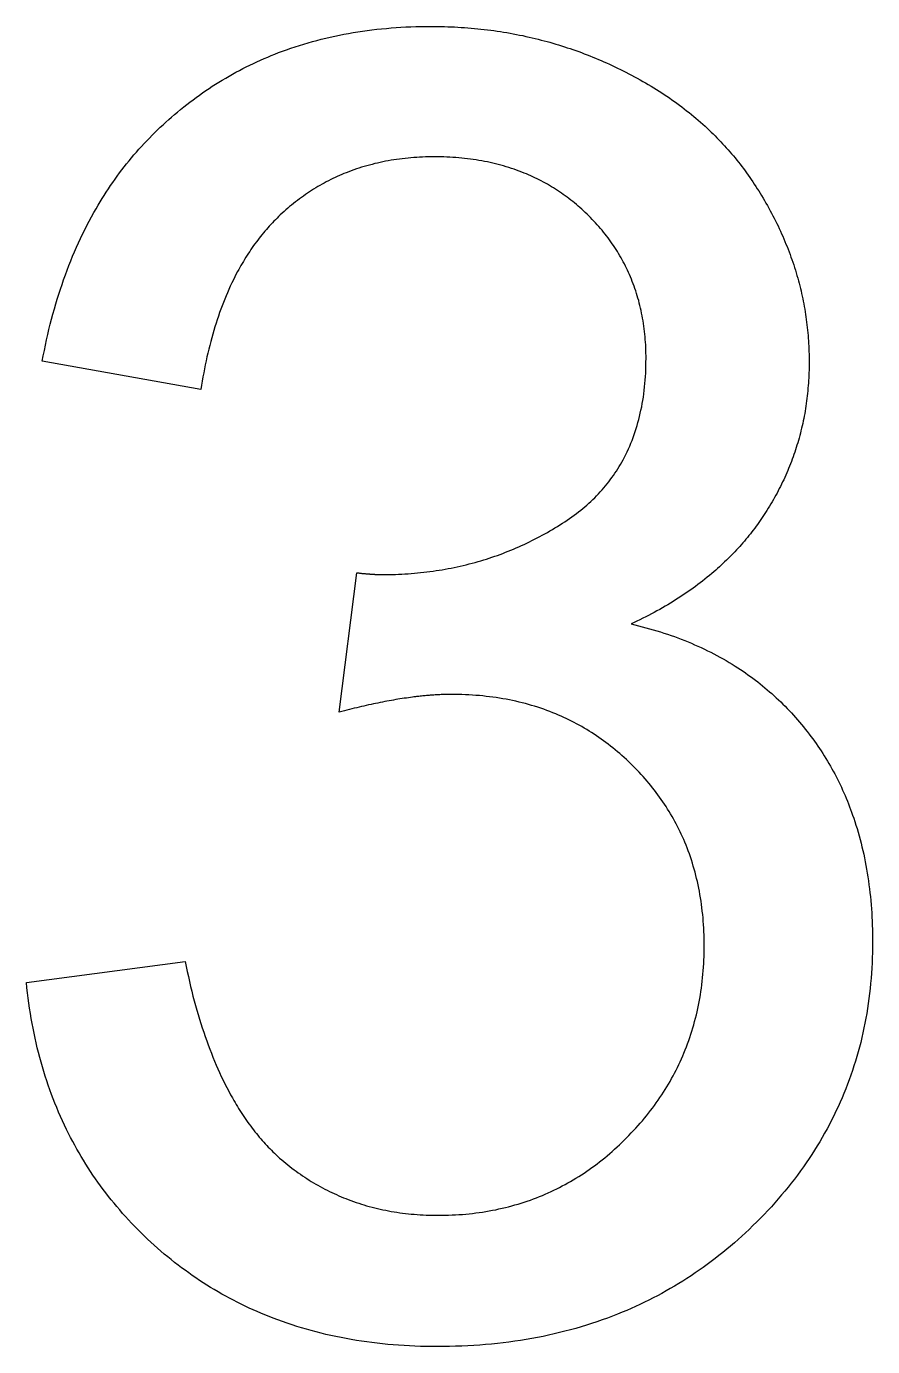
# Model space of a CAD drawing. Extents: x -140 to 139, y -60 to 60.
# Drawn here: x -73.603 to -71.639, y -1.553 to 1.512 of the extents above; entities that cross this region are included whole.
import ezdxf

# ---------------------------------------------------------------- set-up
doc = ezdxf.new("R2010")
doc.units = 0
doc.layers.add('ENGRAVE', color=5, linetype='Continuous')

msp = doc.modelspace()

# ---------------------------------------------------------------- linework, layer by layer
at = {"layer": 'ENGRAVE', "color": 5}
for points in [[(-73.2596, 1.3076), (-73.2525, 1.3135), (-73.2454, 1.3194), (-73.2382, 1.3252), (-73.2311, 1.3309), (-73.2238, 1.3366), (-73.2165, 1.3421), (-73.2092, 1.3475), (-73.2018, 1.3528), (-73.1943, 1.3581), (-73.1868, 1.3633), (-73.1793, 1.3683), (-73.1717, 1.3733), (-73.164, 1.3782), (-73.1563, 1.3831), (-73.1485, 1.3878), (-73.1407, 1.3924), (-73.1329, 1.397), (-73.125, 1.4014), (-73.117, 1.4058), (-73.109, 1.4101), (-73.101, 1.4143), (-73.0929, 1.4184), (-73.0848, 1.4224), (-73.0765, 1.4264), (-73.0682, 1.4302), (-73.0599, 1.434), (-73.0515, 1.4377), (-73.0432, 1.4412), (-73.0349, 1.4446), (-73.0266, 1.448), (-73.018, 1.4513), (-73.0091, 1.4547), (-72.9996, 1.4581), (-72.9898, 1.4615), (-72.9797, 1.4649), (-72.9696, 1.4682), (-72.9594, 1.4713), (-72.9493, 1.4743), (-72.9392, 1.4771), (-72.929, 1.4799), (-72.9187, 1.4825), (-72.9083, 1.485), (-72.8979, 1.4875), (-72.8874, 1.4898), (-72.8768, 1.492), (-72.8662, 1.494), (-72.8555, 1.496), (-72.8448, 1.4979), (-72.834, 1.4996), (-72.8231, 1.5012), (-72.8121, 1.5028), (-72.8011, 1.5042), (-72.7901, 1.5055), (-72.7789, 1.5066), (-72.7677, 1.5077), (-72.7565, 1.5087), (-72.7451, 1.5095), (-72.7338, 1.5103), (-72.7223, 1.5109), (-72.7108, 1.5114), (-72.6992, 1.5117), (-72.6875, 1.512), (-72.6758, 1.5121), (-72.6641, 1.5123)], [(-72.6641, 1.5123), (-72.6562, 1.5122), (-72.6483, 1.5121), (-72.6405, 1.512), (-72.6327, 1.5118), (-72.6249, 1.5116), (-72.6171, 1.5113), (-72.6094, 1.5109), (-72.6016, 1.5105), (-72.5939, 1.5101), (-72.5862, 1.5095), (-72.5785, 1.509), (-72.5709, 1.5083), (-72.5633, 1.5076), (-72.5556, 1.5069), (-72.548, 1.5061), (-72.5405, 1.5053), (-72.5329, 1.5044), (-72.5254, 1.5034), (-72.5179, 1.5024), (-72.5104, 1.5013), (-72.5029, 1.5002), (-72.4954, 1.499), (-72.488, 1.4978), (-72.4806, 1.4965), (-72.4732, 1.4951), (-72.4659, 1.4937), (-72.4585, 1.4923), (-72.4512, 1.4908), (-72.4438, 1.4892), (-72.4364, 1.4876), (-72.4292, 1.4859), (-72.422, 1.4842), (-72.4151, 1.4825), (-72.4082, 1.4807), (-72.4015, 1.479), (-72.3947, 1.4772), (-72.388, 1.4753), (-72.3812, 1.4733), (-72.3745, 1.4714), (-72.3677, 1.4693), (-72.361, 1.4673), (-72.3543, 1.4651), (-72.3477, 1.4629), (-72.341, 1.4607), (-72.3344, 1.4584), (-72.3278, 1.4561), (-72.3212, 1.4537), (-72.3146, 1.4513), (-72.3081, 1.4488), (-72.3015, 1.4463), (-72.295, 1.4438), (-72.2885, 1.4411), (-72.282, 1.4385), (-72.2755, 1.4357), (-72.2691, 1.433), (-72.2626, 1.4302), (-72.2562, 1.4273), (-72.2498, 1.4244), (-72.2434, 1.4214), (-72.2371, 1.4184), (-72.2307, 1.4153), (-72.2244, 1.4122), (-72.2181, 1.409), (-72.2118, 1.4059)], [(-72.2118, 1.4059), (-72.2051, 1.4024), (-72.1985, 1.3989), (-72.1918, 1.3954), (-72.1852, 1.3919), (-72.1787, 1.3883), (-72.1723, 1.3847), (-72.1659, 1.381), (-72.1595, 1.3773), (-72.1532, 1.3735), (-72.147, 1.3697), (-72.1408, 1.3659), (-72.1346, 1.362), (-72.1285, 1.3581), (-72.1225, 1.3541), (-72.1165, 1.3501), (-72.1106, 1.3461), (-72.1047, 1.342), (-72.0989, 1.3379), (-72.0931, 1.3337), (-72.0874, 1.3295), (-72.0817, 1.3252), (-72.0761, 1.3209), (-72.0705, 1.3166), (-72.065, 1.3122), (-72.0596, 1.3078), (-72.0542, 1.3034), (-72.0488, 1.2989), (-72.0435, 1.2943), (-72.0381, 1.2896), (-72.0329, 1.2849), (-72.0277, 1.2803), (-72.0228, 1.2757), (-72.018, 1.2712), (-72.0134, 1.2668), (-72.009, 1.2625), (-72.0046, 1.2581), (-72.0001, 1.2536), (-71.9957, 1.2491), (-71.9914, 1.2446), (-71.987, 1.2399), (-71.9828, 1.2353), (-71.9785, 1.2307), (-71.9744, 1.226), (-71.9702, 1.2212), (-71.9661, 1.2165), (-71.9621, 1.2117), (-71.9581, 1.2068), (-71.9541, 1.202), (-71.9502, 1.1971), (-71.9463, 1.1921), (-71.9425, 1.1872), (-71.9387, 1.1822), (-71.935, 1.1771), (-71.9313, 1.172), (-71.9276, 1.1669), (-71.924, 1.1618), (-71.9204, 1.1566), (-71.9169, 1.1514), (-71.9134, 1.1461), (-71.91, 1.1409), (-71.9066, 1.1355), (-71.9033, 1.1302), (-71.9, 1.1248), (-71.8967, 1.1194)], [(-73.5665, 0.7346), (-73.5641, 0.7472), (-73.5616, 0.7596), (-73.5591, 0.7721), (-73.5565, 0.7844), (-73.5538, 0.7966), (-73.5509, 0.8087), (-73.548, 0.8207), (-73.5449, 0.8326), (-73.5417, 0.8444), (-73.5385, 0.8561), (-73.5351, 0.8677), (-73.5317, 0.8792), (-73.5281, 0.8906), (-73.5245, 0.9019), (-73.5207, 0.9131), (-73.5169, 0.9242), (-73.5129, 0.9352), (-73.5089, 0.9462), (-73.5047, 0.957), (-73.5005, 0.9677), (-73.4961, 0.9784), (-73.4916, 0.9889), (-73.4871, 0.9994), (-73.4825, 1.0097), (-73.4778, 1.0198), (-73.4729, 1.0299), (-73.468, 1.04), (-73.4629, 1.05), (-73.4576, 1.0601), (-73.4522, 1.0701), (-73.4468, 1.0798), (-73.4417, 1.0888), (-73.4368, 1.0972), (-73.4321, 1.1051), (-73.4275, 1.1126), (-73.4228, 1.12), (-73.418, 1.1275), (-73.413, 1.135), (-73.4079, 1.1426), (-73.4028, 1.15), (-73.3976, 1.1574), (-73.3924, 1.1647), (-73.3871, 1.1719), (-73.3817, 1.179), (-73.3763, 1.1861), (-73.3707, 1.1931), (-73.3651, 1.2), (-73.3595, 1.2069), (-73.3538, 1.2137), (-73.348, 1.2204), (-73.3421, 1.2271), (-73.3362, 1.2337), (-73.3302, 1.2402), (-73.3241, 1.2467), (-73.3179, 1.2531), (-73.3117, 1.2594), (-73.3055, 1.2657), (-73.2991, 1.2719), (-73.2927, 1.278), (-73.2862, 1.2841), (-73.2796, 1.29), (-73.273, 1.2959), (-73.2663, 1.3018), (-73.2596, 1.3076)], [(-72.6559, 1.2094), (-72.6628, 1.2093), (-72.6698, 1.2092), (-72.6767, 1.2091), (-72.6836, 1.2088), (-72.6904, 1.2085), (-72.6972, 1.2081), (-72.704, 1.2077), (-72.7107, 1.2071), (-72.7174, 1.2065), (-72.724, 1.2058), (-72.7307, 1.2051), (-72.7372, 1.2042), (-72.7438, 1.2033), (-72.7502, 1.2024), (-72.7567, 1.2013), (-72.7631, 1.2002), (-72.7695, 1.199), (-72.7758, 1.1978), (-72.7821, 1.1964), (-72.7884, 1.195), (-72.7946, 1.1936), (-72.8008, 1.192), (-72.807, 1.1904), (-72.8131, 1.1887), (-72.8191, 1.187), (-72.8252, 1.1851), (-72.8312, 1.1832), (-72.8372, 1.1813), (-72.8432, 1.1792), (-72.8491, 1.177), (-72.855, 1.1748), (-72.8606, 1.1726), (-72.8661, 1.1704), (-72.8713, 1.1682), (-72.8765, 1.166), (-72.8816, 1.1637), (-72.8867, 1.1614), (-72.8918, 1.1589), (-72.8969, 1.1564), (-72.902, 1.1538), (-72.9071, 1.1512), (-72.9121, 1.1485), (-72.917, 1.1458), (-72.922, 1.143), (-72.9269, 1.1402), (-72.9317, 1.1372), (-72.9366, 1.1343), (-72.9414, 1.1312), (-72.9462, 1.1281), (-72.9509, 1.1249), (-72.9556, 1.1217), (-72.9603, 1.1184), (-72.965, 1.1151), (-72.9696, 1.1117), (-72.9742, 1.1082), (-72.9787, 1.1047), (-72.9832, 1.1011), (-72.9877, 1.0975), (-72.9922, 1.0938), (-72.9966, 1.09), (-73.001, 1.0862), (-73.0053, 1.0823), (-73.0097, 1.0783), (-73.014, 1.0744)], [(-72.3018, 1.0764), (-72.3059, 1.0802), (-72.31, 1.084), (-72.314, 1.0878), (-72.3182, 1.0915), (-72.3223, 1.0952), (-72.3265, 1.0987), (-72.3308, 1.1023), (-72.335, 1.1057), (-72.3393, 1.1091), (-72.3437, 1.1125), (-72.3481, 1.1158), (-72.3525, 1.119), (-72.3569, 1.1222), (-72.3614, 1.1253), (-72.3659, 1.1284), (-72.3704, 1.1314), (-72.375, 1.1343), (-72.3796, 1.1372), (-72.3843, 1.1401), (-72.3889, 1.1429), (-72.3936, 1.1456), (-72.3984, 1.1482), (-72.4032, 1.1509), (-72.408, 1.1534), (-72.4129, 1.1559), (-72.4178, 1.1584), (-72.4227, 1.1608), (-72.4276, 1.1631), (-72.4325, 1.1653), (-72.4374, 1.1675), (-72.4424, 1.1696), (-72.4477, 1.1718), (-72.4534, 1.174), (-72.4592, 1.1763), (-72.4652, 1.1785), (-72.4713, 1.1806), (-72.4773, 1.1827), (-72.4834, 1.1846), (-72.4894, 1.1865), (-72.4955, 1.1883), (-72.5017, 1.19), (-72.5079, 1.1916), (-72.5142, 1.1932), (-72.5205, 1.1947), (-72.5269, 1.1962), (-72.5332, 1.1975), (-72.5397, 1.1988), (-72.5462, 1.2), (-72.5527, 1.2011), (-72.5593, 1.2022), (-72.5659, 1.2032), (-72.5725, 1.2041), (-72.5792, 1.205), (-72.586, 1.2057), (-72.5928, 1.2064), (-72.5996, 1.2071), (-72.6065, 1.2076), (-72.6134, 1.2081), (-72.6204, 1.2085), (-72.6274, 1.2088), (-72.6345, 1.2091), (-72.6416, 1.2092), (-72.6487, 1.2093), (-72.6559, 1.2094)], [(-71.8967, 1.1194), (-71.8932, 1.1135), (-71.8898, 1.1077), (-71.8864, 1.1019), (-71.883, 1.0961), (-71.8797, 1.0902), (-71.8765, 1.0843), (-71.8734, 1.0784), (-71.8703, 1.0726), (-71.8672, 1.0667), (-71.8642, 1.0607), (-71.8613, 1.0548), (-71.8584, 1.0489), (-71.8556, 1.0429), (-71.8528, 1.037), (-71.8501, 1.031), (-71.8475, 1.025), (-71.8449, 1.019), (-71.8423, 1.013), (-71.8399, 1.007), (-71.8374, 1.001), (-71.8351, 0.9949), (-71.8327, 0.9889), (-71.8305, 0.9828), (-71.8283, 0.9767), (-71.8261, 0.9707), (-71.8241, 0.9646), (-71.822, 0.9585), (-71.82, 0.9523), (-71.8181, 0.9461), (-71.8162, 0.94), (-71.8144, 0.9338), (-71.8127, 0.9277), (-71.811, 0.9217), (-71.8094, 0.9158), (-71.8079, 0.9099), (-71.8065, 0.9039), (-71.805, 0.898), (-71.8037, 0.892), (-71.8023, 0.886), (-71.8011, 0.88), (-71.7999, 0.8739), (-71.7987, 0.8679), (-71.7976, 0.8619), (-71.7965, 0.8558), (-71.7955, 0.8498), (-71.7945, 0.8437), (-71.7936, 0.8376), (-71.7928, 0.8315), (-71.792, 0.8254), (-71.7912, 0.8193), (-71.7905, 0.8132), (-71.7899, 0.807), (-71.7893, 0.8009), (-71.7887, 0.7947), (-71.7883, 0.7886), (-71.7878, 0.7824), (-71.7874, 0.7762), (-71.7871, 0.77), (-71.7868, 0.7638), (-71.7866, 0.7576), (-71.7864, 0.7514), (-71.7863, 0.7451), (-71.7862, 0.7389), (-71.7862, 0.7326)], [(-73.014, 1.0744), (-73.0177, 1.0708), (-73.0214, 1.0672), (-73.0251, 1.0635), (-73.0287, 1.0598), (-73.0323, 1.0561), (-73.0359, 1.0523), (-73.0394, 1.0485), (-73.0429, 1.0446), (-73.0463, 1.0407), (-73.0497, 1.0367), (-73.0531, 1.0327), (-73.0565, 1.0286), (-73.0598, 1.0245), (-73.063, 1.0203), (-73.0663, 1.0161), (-73.0695, 1.0119), (-73.0727, 1.0076), (-73.0758, 1.0032), (-73.0789, 0.9988), (-73.082, 0.9944), (-73.085, 0.9899), (-73.088, 0.9854), (-73.0909, 0.9808), (-73.0939, 0.9762), (-73.0968, 0.9714), (-73.0997, 0.9666), (-73.1025, 0.9619), (-73.1052, 0.9572), (-73.1078, 0.9527), (-73.1104, 0.9481), (-73.1131, 0.9431), (-73.116, 0.9375), (-73.1193, 0.9311), (-73.1228, 0.924), (-73.1265, 0.9166), (-73.1301, 0.909), (-73.1335, 0.9015), (-73.1368, 0.894), (-73.1399, 0.8865), (-73.143, 0.879), (-73.1461, 0.8713), (-73.1491, 0.8635), (-73.152, 0.8556), (-73.1549, 0.8476), (-73.1577, 0.8395), (-73.1605, 0.8313), (-73.1631, 0.8231), (-73.1657, 0.8148), (-73.1683, 0.8063), (-73.1707, 0.7978), (-73.1731, 0.7892), (-73.1755, 0.7805), (-73.1777, 0.7717), (-73.1799, 0.7628), (-73.182, 0.7539), (-73.1841, 0.7448), (-73.1861, 0.7357), (-73.188, 0.7265), (-73.1899, 0.7171), (-73.1917, 0.7077), (-73.1934, 0.6982), (-73.195, 0.6885), (-73.1966, 0.6789), (-73.1982, 0.6692)], [(-72.1647, 0.7408), (-72.1648, 0.7473), (-72.1649, 0.7537), (-72.1651, 0.7602), (-72.1653, 0.7666), (-72.1656, 0.7729), (-72.166, 0.7792), (-72.1665, 0.7855), (-72.167, 0.7918), (-72.1676, 0.798), (-72.1683, 0.8042), (-72.169, 0.8103), (-72.1698, 0.8164), (-72.1707, 0.8225), (-72.1717, 0.8285), (-72.1727, 0.8345), (-72.1738, 0.8405), (-72.175, 0.8464), (-72.1762, 0.8523), (-72.1775, 0.8581), (-72.1789, 0.8639), (-72.1804, 0.8697), (-72.1819, 0.8755), (-72.1835, 0.8812), (-72.1852, 0.8868), (-72.1869, 0.8924), (-72.1887, 0.898), (-72.1906, 0.9036), (-72.1925, 0.9092), (-72.1946, 0.9147), (-72.1967, 0.9202), (-72.1989, 0.9256), (-72.2011, 0.9309), (-72.2033, 0.936), (-72.2055, 0.9411), (-72.2078, 0.946), (-72.2101, 0.9509), (-72.2125, 0.9558), (-72.215, 0.9607), (-72.2176, 0.9655), (-72.2202, 0.9703), (-72.2229, 0.9751), (-72.2256, 0.9799), (-72.2284, 0.9846), (-72.2313, 0.9893), (-72.2342, 0.994), (-72.2372, 0.9986), (-72.2403, 1.0032), (-72.2434, 1.0077), (-72.2466, 1.0123), (-72.2498, 1.0168), (-72.2531, 1.0212), (-72.2565, 1.0257), (-72.2599, 1.0301), (-72.2634, 1.0344), (-72.267, 1.0388), (-72.2706, 1.0431), (-72.2743, 1.0474), (-72.278, 1.0516), (-72.2818, 1.0558), (-72.2857, 1.06), (-72.2897, 1.0641), (-72.2937, 1.0682), (-72.2978, 1.0723), (-72.3018, 1.0764)], [(-72.353, 0.3622), (-72.3476, 0.3659), (-72.3422, 0.3695), (-72.3369, 0.3733), (-72.3316, 0.377), (-72.3265, 0.3809), (-72.3214, 0.3848), (-72.3164, 0.3887), (-72.3115, 0.3927), (-72.3067, 0.3968), (-72.302, 0.4009), (-72.2973, 0.4051), (-72.2928, 0.4094), (-72.2883, 0.4137), (-72.2838, 0.418), (-72.2795, 0.4224), (-72.2752, 0.4269), (-72.2711, 0.4314), (-72.267, 0.436), (-72.263, 0.4407), (-72.259, 0.4454), (-72.2552, 0.4501), (-72.2514, 0.4549), (-72.2477, 0.4598), (-72.2441, 0.4647), (-72.2405, 0.4697), (-72.2371, 0.4748), (-72.2337, 0.4799), (-72.2304, 0.485), (-72.2273, 0.4901), (-72.2242, 0.4952), (-72.2212, 0.5005), (-72.2181, 0.5062), (-72.2149, 0.5121), (-72.2118, 0.5184), (-72.2086, 0.5248), (-72.2056, 0.5314), (-72.2027, 0.5379), (-72.1999, 0.5445), (-72.1973, 0.5511), (-72.1947, 0.5578), (-72.1923, 0.5645), (-72.19, 0.5714), (-72.1877, 0.5783), (-72.1856, 0.5853), (-72.1835, 0.5924), (-72.1816, 0.5995), (-72.1798, 0.6068), (-72.1781, 0.6141), (-72.1765, 0.6214), (-72.1749, 0.6289), (-72.1735, 0.6364), (-72.1722, 0.644), (-72.171, 0.6516), (-72.1699, 0.6594), (-72.169, 0.6672), (-72.1681, 0.6751), (-72.1673, 0.683), (-72.1666, 0.691), (-72.166, 0.6991), (-72.1656, 0.7073), (-72.1652, 0.7156), (-72.165, 0.724), (-72.1649, 0.7324), (-72.1647, 0.7408)], [(-73.1982, 0.6692), (-73.5665, 0.7346)], [(-71.7862, 0.7326), (-71.7862, 0.7265), (-71.7863, 0.7204), (-71.7864, 0.7143), (-71.7866, 0.7082), (-71.7868, 0.7021), (-71.7871, 0.6961), (-71.7874, 0.6901), (-71.7878, 0.6841), (-71.7883, 0.6781), (-71.7888, 0.6721), (-71.7893, 0.6662), (-71.7899, 0.6602), (-71.7905, 0.6543), (-71.7912, 0.6484), (-71.792, 0.6425), (-71.7928, 0.6367), (-71.7937, 0.6308), (-71.7946, 0.625), (-71.7955, 0.6192), (-71.7965, 0.6134), (-71.7976, 0.6076), (-71.7987, 0.6019), (-71.7999, 0.5961), (-71.8011, 0.5904), (-71.8024, 0.5847), (-71.8037, 0.579), (-71.8051, 0.5733), (-71.8065, 0.5677), (-71.808, 0.562), (-71.8095, 0.5564), (-71.8111, 0.5508), (-71.8127, 0.5452), (-71.8144, 0.5397), (-71.8161, 0.5342), (-71.8179, 0.5288), (-71.8197, 0.5234), (-71.8215, 0.518), (-71.8234, 0.5127), (-71.8254, 0.5073), (-71.8274, 0.5019), (-71.8294, 0.4966), (-71.8316, 0.4913), (-71.8337, 0.486), (-71.8359, 0.4807), (-71.8382, 0.4755), (-71.8405, 0.4702), (-71.8428, 0.465), (-71.8452, 0.4598), (-71.8477, 0.4546), (-71.8502, 0.4494), (-71.8528, 0.4442), (-71.8554, 0.4391), (-71.858, 0.4339), (-71.8607, 0.4288), (-71.8635, 0.4237), (-71.8663, 0.4186), (-71.8691, 0.4136), (-71.872, 0.4085), (-71.875, 0.4035), (-71.878, 0.3985), (-71.8811, 0.3935), (-71.8842, 0.3885), (-71.8873, 0.3835), (-71.8905, 0.3786)], [(-71.8905, 0.3786), (-71.8936, 0.374), (-71.8966, 0.3695), (-71.8997, 0.365), (-71.9028, 0.3605), (-71.906, 0.356), (-71.9092, 0.3516), (-71.9125, 0.3472), (-71.9158, 0.3428), (-71.9191, 0.3385), (-71.9225, 0.3342), (-71.9259, 0.3299), (-71.9294, 0.3256), (-71.9329, 0.3214), (-71.9364, 0.3172), (-71.94, 0.313), (-71.9436, 0.3088), (-71.9473, 0.3047), (-71.951, 0.3006), (-71.9548, 0.2965), (-71.9586, 0.2925), (-71.9624, 0.2885), (-71.9663, 0.2845), (-71.9702, 0.2805), (-71.9741, 0.2765), (-71.9782, 0.2726), (-71.9823, 0.2687), (-71.9863, 0.2648), (-71.9904, 0.261), (-71.9944, 0.2574), (-71.9985, 0.2537), (-72.0028, 0.2499), (-72.0073, 0.246), (-72.0122, 0.2418), (-72.0173, 0.2375), (-72.0227, 0.2331), (-72.0281, 0.2287), (-72.0335, 0.2245), (-72.0389, 0.2203), (-72.0444, 0.2162), (-72.0498, 0.2121), (-72.0554, 0.208), (-72.061, 0.204), (-72.0667, 0.2), (-72.0725, 0.196), (-72.0783, 0.1921), (-72.0842, 0.1882), (-72.0901, 0.1844), (-72.0961, 0.1806), (-72.1021, 0.1768), (-72.1082, 0.1731), (-72.1143, 0.1694), (-72.1205, 0.1658), (-72.1268, 0.1621), (-72.1331, 0.1586), (-72.1395, 0.155), (-72.146, 0.1515), (-72.1524, 0.148), (-72.159, 0.1446), (-72.1656, 0.1412), (-72.1723, 0.1379), (-72.179, 0.1346), (-72.1858, 0.1313), (-72.1927, 0.1281), (-72.1995, 0.1248)], [(-72.7766, 0.2394), (-72.7691, 0.2395), (-72.7616, 0.2396), (-72.7542, 0.2397), (-72.7467, 0.2399), (-72.7393, 0.2402), (-72.7319, 0.2405), (-72.7245, 0.241), (-72.7172, 0.2414), (-72.7099, 0.242), (-72.7026, 0.2426), (-72.6953, 0.2432), (-72.6881, 0.2439), (-72.6808, 0.2447), (-72.6736, 0.2456), (-72.6665, 0.2465), (-72.6593, 0.2475), (-72.6522, 0.2485), (-72.6451, 0.2496), (-72.638, 0.2507), (-72.631, 0.252), (-72.6239, 0.2533), (-72.6169, 0.2546), (-72.6099, 0.256), (-72.603, 0.2575), (-72.5961, 0.259), (-72.5892, 0.2606), (-72.5823, 0.2623), (-72.5754, 0.264), (-72.5685, 0.2658), (-72.5616, 0.2677), (-72.5548, 0.2696), (-72.5482, 0.2715), (-72.5416, 0.2735), (-72.5352, 0.2755), (-72.5289, 0.2776), (-72.5226, 0.2797), (-72.5162, 0.2818), (-72.5099, 0.2841), (-72.5036, 0.2864), (-72.4973, 0.2887), (-72.491, 0.2911), (-72.4848, 0.2936), (-72.4785, 0.2961), (-72.4724, 0.2987), (-72.4662, 0.3013), (-72.46, 0.304), (-72.4539, 0.3067), (-72.4478, 0.3096), (-72.4417, 0.3124), (-72.4356, 0.3153), (-72.4296, 0.3183), (-72.4236, 0.3213), (-72.4176, 0.3244), (-72.4116, 0.3276), (-72.4056, 0.3308), (-72.3997, 0.334), (-72.3938, 0.3374), (-72.3879, 0.3407), (-72.382, 0.3442), (-72.3762, 0.3477), (-72.3704, 0.3512), (-72.3646, 0.3549), (-72.3588, 0.3585), (-72.353, 0.3622)], [(-72.8769, -0.0798), (-72.8359, 0.2435)], [(-72.8359, 0.2435), (-72.8345, 0.2434), (-72.8331, 0.2432), (-72.8317, 0.2431), (-72.8303, 0.2429), (-72.8289, 0.2428), (-72.8275, 0.2426), (-72.8262, 0.2425), (-72.8248, 0.2423), (-72.8235, 0.2422), (-72.8222, 0.2421), (-72.8208, 0.242), (-72.8195, 0.2418), (-72.8182, 0.2417), (-72.817, 0.2416), (-72.8157, 0.2415), (-72.8144, 0.2414), (-72.8132, 0.2413), (-72.8119, 0.2412), (-72.8107, 0.2411), (-72.8095, 0.241), (-72.8083, 0.2409), (-72.807, 0.2408), (-72.8059, 0.2407), (-72.8047, 0.2406), (-72.8035, 0.2405), (-72.8024, 0.2404), (-72.8013, 0.2404), (-72.8001, 0.2403), (-72.7989, 0.2402), (-72.7977, 0.2401), (-72.7966, 0.2401), (-72.7957, 0.24), (-72.7949, 0.24), (-72.7942, 0.2399), (-72.7936, 0.2399), (-72.7931, 0.2399), (-72.7924, 0.2398), (-72.7918, 0.2398), (-72.7912, 0.2398), (-72.7905, 0.2398), (-72.7899, 0.2397), (-72.7893, 0.2397), (-72.7886, 0.2397), (-72.788, 0.2397), (-72.7874, 0.2396), (-72.7868, 0.2396), (-72.7862, 0.2396), (-72.7856, 0.2396), (-72.785, 0.2396), (-72.7844, 0.2395), (-72.7839, 0.2395), (-72.7833, 0.2395), (-72.7827, 0.2395), (-72.7821, 0.2395), (-72.7816, 0.2395), (-72.781, 0.2395), (-72.7804, 0.2395), (-72.7799, 0.2394), (-72.7793, 0.2394), (-72.7788, 0.2394), (-72.7782, 0.2394), (-72.7777, 0.2394), (-72.7771, 0.2394), (-72.7766, 0.2394)], [(-72.1995, 0.1248), (-72.1908, 0.1227), (-72.1821, 0.1206), (-72.1735, 0.1184), (-72.1649, 0.1161), (-72.1564, 0.1138), (-72.148, 0.1114), (-72.1396, 0.1089), (-72.1313, 0.1063), (-72.1231, 0.1037), (-72.1149, 0.1009), (-72.1068, 0.0982), (-72.0988, 0.0953), (-72.0908, 0.0924), (-72.0829, 0.0894), (-72.0751, 0.0863), (-72.0673, 0.0831), (-72.0596, 0.0799), (-72.0519, 0.0766), (-72.0444, 0.0732), (-72.0368, 0.0698), (-72.0294, 0.0663), (-72.022, 0.0627), (-72.0146, 0.059), (-72.0074, 0.0553), (-72.0002, 0.0515), (-71.9931, 0.0477), (-71.9861, 0.0437), (-71.979, 0.0397), (-71.9719, 0.0355), (-71.965, 0.0313), (-71.9582, 0.027), (-71.9516, 0.0229), (-71.9454, 0.0188), (-71.9395, 0.0149), (-71.9337, 0.0109), (-71.9281, 0.0069), (-71.9223, 0.0028), (-71.9166, -0.0014), (-71.9109, -0.0057), (-71.9053, -0.01), (-71.8997, -0.0144), (-71.8942, -0.0188), (-71.8888, -0.0233), (-71.8834, -0.0279), (-71.878, -0.0325), (-71.8727, -0.0371), (-71.8675, -0.0419), (-71.8623, -0.0466), (-71.8571, -0.0515), (-71.852, -0.0564), (-71.847, -0.0613), (-71.842, -0.0663), (-71.8371, -0.0714), (-71.8322, -0.0765), (-71.8274, -0.0817), (-71.8226, -0.087), (-71.8178, -0.0922), (-71.8131, -0.0976), (-71.8085, -0.103), (-71.8039, -0.1085), (-71.7994, -0.1141), (-71.795, -0.1197), (-71.7906, -0.1253), (-71.7862, -0.131)], [(-72.617, -0.0389), (-72.6196, -0.0389), (-72.6222, -0.0389), (-72.6248, -0.0389), (-72.6274, -0.039), (-72.63, -0.039), (-72.6327, -0.0391), (-72.6353, -0.0392), (-72.638, -0.0393), (-72.6407, -0.0394), (-72.6434, -0.0395), (-72.6462, -0.0396), (-72.6489, -0.0398), (-72.6517, -0.0399), (-72.6544, -0.0401), (-72.6572, -0.0403), (-72.66, -0.0405), (-72.6629, -0.0407), (-72.6657, -0.0409), (-72.6686, -0.0411), (-72.6714, -0.0414), (-72.6743, -0.0416), (-72.6772, -0.0419), (-72.6801, -0.0422), (-72.6831, -0.0424), (-72.6861, -0.0428), (-72.6891, -0.0431), (-72.6921, -0.0434), (-72.6949, -0.0437), (-72.6977, -0.044), (-72.7004, -0.0444), (-72.7035, -0.0448), (-72.7071, -0.0452), (-72.7113, -0.0458), (-72.716, -0.0464), (-72.7211, -0.0472), (-72.7262, -0.0479), (-72.7312, -0.0487), (-72.7362, -0.0494), (-72.7411, -0.0502), (-72.746, -0.051), (-72.751, -0.0519), (-72.756, -0.0528), (-72.7612, -0.0537), (-72.7663, -0.0547), (-72.7715, -0.0556), (-72.7767, -0.0567), (-72.782, -0.0577), (-72.7873, -0.0588), (-72.7926, -0.0598), (-72.7979, -0.061), (-72.8033, -0.0621), (-72.8088, -0.0633), (-72.8143, -0.0645), (-72.8198, -0.0658), (-72.8253, -0.067), (-72.8309, -0.0683), (-72.8365, -0.0697), (-72.8422, -0.071), (-72.8479, -0.0724), (-72.8536, -0.0738), (-72.8594, -0.0753), (-72.8652, -0.0768), (-72.871, -0.0783), (-72.8769, -0.0798)], [(-72.1954, -0.2046), (-72.2004, -0.1998), (-72.2054, -0.1949), (-72.2105, -0.1901), (-72.2156, -0.1854), (-72.2207, -0.1808), (-72.2259, -0.1762), (-72.2311, -0.1718), (-72.2363, -0.1674), (-72.2416, -0.1631), (-72.247, -0.1588), (-72.2524, -0.1546), (-72.2578, -0.1505), (-72.2632, -0.1465), (-72.2687, -0.1425), (-72.2743, -0.1387), (-72.2798, -0.1349), (-72.2855, -0.1311), (-72.2911, -0.1275), (-72.2968, -0.1239), (-72.3026, -0.1204), (-72.3083, -0.1169), (-72.3141, -0.1136), (-72.32, -0.1103), (-72.3259, -0.1071), (-72.3319, -0.1039), (-72.3379, -0.1008), (-72.3439, -0.0978), (-72.3499, -0.0949), (-72.3559, -0.0921), (-72.362, -0.0894), (-72.3681, -0.0867), (-72.3745, -0.084), (-72.3812, -0.0813), (-72.3881, -0.0786), (-72.3951, -0.076), (-72.4022, -0.0734), (-72.4092, -0.071), (-72.4163, -0.0687), (-72.4234, -0.0664), (-72.4306, -0.0643), (-72.4378, -0.0622), (-72.445, -0.0602), (-72.4523, -0.0583), (-72.4597, -0.0565), (-72.4671, -0.0548), (-72.4746, -0.0532), (-72.4821, -0.0516), (-72.4896, -0.0502), (-72.4972, -0.0488), (-72.5049, -0.0475), (-72.5126, -0.0463), (-72.5203, -0.0452), (-72.5281, -0.0442), (-72.536, -0.0433), (-72.5438, -0.0425), (-72.5518, -0.0417), (-72.5598, -0.041), (-72.5678, -0.0405), (-72.5759, -0.04), (-72.584, -0.0396), (-72.5922, -0.0393), (-72.6004, -0.0391), (-72.6087, -0.039), (-72.617, -0.0389)], [(-71.7862, -0.131), (-71.782, -0.1365), (-71.7779, -0.142), (-71.7739, -0.1476), (-71.7699, -0.1532), (-71.766, -0.1588), (-71.7621, -0.1645), (-71.7583, -0.1702), (-71.7546, -0.176), (-71.7509, -0.1818), (-71.7473, -0.1876), (-71.7437, -0.1935), (-71.7402, -0.1994), (-71.7367, -0.2054), (-71.7334, -0.2114), (-71.73, -0.2174), (-71.7268, -0.2235), (-71.7236, -0.2296), (-71.7204, -0.2358), (-71.7173, -0.242), (-71.7143, -0.2482), (-71.7113, -0.2545), (-71.7084, -0.2608), (-71.7056, -0.2672), (-71.7028, -0.2736), (-71.7, -0.2801), (-71.6974, -0.2866), (-71.6948, -0.2931), (-71.6922, -0.2996), (-71.6898, -0.3059), (-71.6874, -0.3124), (-71.6851, -0.3191), (-71.6826, -0.3262), (-71.6801, -0.3339), (-71.6775, -0.3421), (-71.6749, -0.3505), (-71.6724, -0.359), (-71.67, -0.3674), (-71.6677, -0.3758), (-71.6655, -0.3842), (-71.6635, -0.3927), (-71.6615, -0.4012), (-71.6595, -0.4098), (-71.6577, -0.4185), (-71.6559, -0.4273), (-71.6543, -0.4361), (-71.6527, -0.4449), (-71.6512, -0.4538), (-71.6498, -0.4628), (-71.6484, -0.4718), (-71.6472, -0.4809), (-71.646, -0.49), (-71.645, -0.4992), (-71.644, -0.5084), (-71.6431, -0.5177), (-71.6423, -0.5271), (-71.6416, -0.5365), (-71.6409, -0.546), (-71.6403, -0.5555), (-71.6399, -0.5651), (-71.6395, -0.5748), (-71.6392, -0.5845), (-71.639, -0.5943), (-71.6389, -0.6041), (-71.6388, -0.6139)], [(-72.0297, -0.6221), (-72.0298, -0.6139), (-72.0299, -0.6057), (-72.0301, -0.5975), (-72.0304, -0.5894), (-72.0308, -0.5813), (-72.0312, -0.5733), (-72.0318, -0.5654), (-72.0325, -0.5575), (-72.0332, -0.5496), (-72.0341, -0.5418), (-72.035, -0.534), (-72.036, -0.5263), (-72.0371, -0.5187), (-72.0383, -0.511), (-72.0396, -0.5035), (-72.0409, -0.4959), (-72.0424, -0.4885), (-72.0439, -0.481), (-72.0456, -0.4736), (-72.0473, -0.4663), (-72.0491, -0.459), (-72.051, -0.4518), (-72.053, -0.4446), (-72.055, -0.4374), (-72.0572, -0.4304), (-72.0594, -0.4233), (-72.0617, -0.4163), (-72.0642, -0.4093), (-72.0667, -0.4023), (-72.0693, -0.3954), (-72.072, -0.3886), (-72.0747, -0.382), (-72.0774, -0.3757), (-72.0801, -0.3695), (-72.0829, -0.3635), (-72.0857, -0.3576), (-72.0886, -0.3516), (-72.0916, -0.3456), (-72.0946, -0.3397), (-72.0978, -0.3338), (-72.101, -0.3279), (-72.1043, -0.3221), (-72.1077, -0.3164), (-72.1111, -0.3107), (-72.1146, -0.305), (-72.1182, -0.2993), (-72.1218, -0.2937), (-72.1256, -0.2882), (-72.1294, -0.2826), (-72.1333, -0.2772), (-72.1372, -0.2717), (-72.1413, -0.2663), (-72.1454, -0.261), (-72.1496, -0.2556), (-72.1538, -0.2504), (-72.1581, -0.2451), (-72.1625, -0.2399), (-72.167, -0.2347), (-72.1716, -0.2296), (-72.1762, -0.2246), (-72.1809, -0.2195), (-72.1857, -0.2145), (-72.1906, -0.2096), (-72.1954, -0.2046)], [(-72.2098, -1.0682), (-72.2044, -1.0627), (-72.199, -1.0571), (-72.1937, -1.0515), (-72.1884, -1.0459), (-72.1833, -1.0402), (-72.1782, -1.0345), (-72.1733, -1.0287), (-72.1684, -1.0229), (-72.1636, -1.017), (-72.1589, -1.0112), (-72.1543, -1.0052), (-72.1498, -0.9993), (-72.1453, -0.9933), (-72.1409, -0.9872), (-72.1366, -0.9811), (-72.1324, -0.975), (-72.1283, -0.9688), (-72.1243, -0.9626), (-72.1204, -0.9564), (-72.1165, -0.9501), (-72.1127, -0.9438), (-72.109, -0.9374), (-72.1054, -0.931), (-72.1019, -0.9245), (-72.0984, -0.918), (-72.0951, -0.9115), (-72.0918, -0.9049), (-72.0886, -0.8983), (-72.0855, -0.8917), (-72.0825, -0.8851), (-72.0796, -0.8784), (-72.0767, -0.8715), (-72.0738, -0.8645), (-72.071, -0.8573), (-72.0683, -0.8501), (-72.0657, -0.8428), (-72.0631, -0.8355), (-72.0607, -0.8281), (-72.0584, -0.8208), (-72.0561, -0.8134), (-72.054, -0.8059), (-72.0519, -0.7984), (-72.0499, -0.7908), (-72.048, -0.7832), (-72.0462, -0.7756), (-72.0445, -0.7679), (-72.0429, -0.7602), (-72.0414, -0.7524), (-72.04, -0.7446), (-72.0387, -0.7367), (-72.0374, -0.7288), (-72.0363, -0.7209), (-72.0352, -0.7129), (-72.0343, -0.7049), (-72.0334, -0.6968), (-72.0326, -0.6887), (-72.0319, -0.6805), (-72.0313, -0.6723), (-72.0308, -0.664), (-72.0304, -0.6557), (-72.0301, -0.6474), (-72.0299, -0.639), (-72.0298, -0.6305), (-72.0297, -0.6221)], [(-71.6388, -0.6139), (-71.639, -0.6261), (-71.6392, -0.6382), (-71.6395, -0.6503), (-71.6399, -0.6623), (-71.6405, -0.6743), (-71.6413, -0.6862), (-71.6422, -0.6981), (-71.6433, -0.7099), (-71.6444, -0.7216), (-71.6458, -0.7333), (-71.6472, -0.7449), (-71.6488, -0.7564), (-71.6505, -0.7679), (-71.6524, -0.7794), (-71.6544, -0.7908), (-71.6566, -0.8021), (-71.6588, -0.8134), (-71.6613, -0.8246), (-71.6638, -0.8358), (-71.6665, -0.8469), (-71.6694, -0.8579), (-71.6724, -0.8689), (-71.6755, -0.8798), (-71.6787, -0.8907), (-71.6821, -0.9015), (-71.6857, -0.9123), (-71.6893, -0.923), (-71.6931, -0.9336), (-71.6971, -0.9442), (-71.7012, -0.9547), (-71.7054, -0.9652), (-71.7098, -0.9756), (-71.7143, -0.986), (-71.719, -0.9964), (-71.7238, -1.0068), (-71.7288, -1.0171), (-71.7339, -1.0273), (-71.7392, -1.0374), (-71.7446, -1.0475), (-71.7501, -1.0576), (-71.7558, -1.0676), (-71.7616, -1.0775), (-71.7676, -1.0873), (-71.7737, -1.0972), (-71.7799, -1.1069), (-71.7863, -1.1166), (-71.7928, -1.1262), (-71.7995, -1.1358), (-71.8063, -1.1453), (-71.8132, -1.1548), (-71.8203, -1.1642), (-71.8275, -1.1735), (-71.8349, -1.1828), (-71.8424, -1.192), (-71.8501, -1.2012), (-71.8579, -1.2103), (-71.8658, -1.2193), (-71.8739, -1.2283), (-71.8821, -1.2373), (-71.8905, -1.2461), (-71.899, -1.2549), (-71.9077, -1.2637), (-71.9165, -1.2724), (-71.9253, -1.281)], [(-73.6033, -0.7081), (-73.235, -0.6589)], [(-73.235, -0.6589), (-73.2325, -0.6707), (-73.23, -0.6824), (-73.2274, -0.694), (-73.2248, -0.7056), (-73.2222, -0.7169), (-73.2194, -0.7281), (-73.2166, -0.7392), (-73.2137, -0.7502), (-73.2107, -0.761), (-73.2077, -0.7717), (-73.2046, -0.7823), (-73.2015, -0.7927), (-73.1983, -0.8031), (-73.195, -0.8133), (-73.1917, -0.8234), (-73.1883, -0.8333), (-73.1848, -0.8431), (-73.1813, -0.8528), (-73.1777, -0.8624), (-73.174, -0.8719), (-73.1703, -0.8812), (-73.1665, -0.8905), (-73.1627, -0.8995), (-73.1588, -0.9084), (-73.1549, -0.9171), (-73.1509, -0.9257), (-73.1468, -0.9343), (-73.1425, -0.943), (-73.138, -0.9518), (-73.1335, -0.9604), (-73.1292, -0.9684), (-73.1252, -0.9755), (-73.1219, -0.9814), (-73.119, -0.9865), (-73.1163, -0.991), (-73.1136, -0.9954), (-73.1107, -1), (-73.1077, -1.0048), (-73.1046, -1.0096), (-73.1015, -1.0144), (-73.0984, -1.0191), (-73.0953, -1.0237), (-73.0921, -1.0282), (-73.089, -1.0326), (-73.0858, -1.037), (-73.0826, -1.0414), (-73.0793, -1.0457), (-73.0761, -1.05), (-73.0728, -1.0542), (-73.0694, -1.0584), (-73.0661, -1.0625), (-73.0627, -1.0666), (-73.0593, -1.0706), (-73.0559, -1.0745), (-73.0524, -1.0784), (-73.0489, -1.0823), (-73.0454, -1.0861), (-73.0419, -1.0898), (-73.0383, -1.0935), (-73.0347, -1.0971), (-73.0311, -1.1007), (-73.0275, -1.1042), (-73.0238, -1.1077), (-73.0201, -1.1112)], [(-73.3066, -1.3179), (-73.3143, -1.3107), (-73.322, -1.3035), (-73.3296, -1.2963), (-73.3371, -1.289), (-73.3445, -1.2816), (-73.3518, -1.2742), (-73.359, -1.2667), (-73.366, -1.2591), (-73.373, -1.2515), (-73.3799, -1.2438), (-73.3867, -1.236), (-73.3933, -1.2282), (-73.3999, -1.2203), (-73.4064, -1.2124), (-73.4127, -1.2043), (-73.419, -1.1963), (-73.4252, -1.1881), (-73.4312, -1.1799), (-73.4372, -1.1717), (-73.443, -1.1633), (-73.4488, -1.155), (-73.4544, -1.1465), (-73.46, -1.138), (-73.4655, -1.1294), (-73.4708, -1.1207), (-73.4761, -1.112), (-73.4812, -1.1032), (-73.4863, -1.0944), (-73.4911, -1.0857), (-73.4959, -1.0768), (-73.5007, -1.0678), (-73.5054, -1.0585), (-73.5102, -1.0489), (-73.5149, -1.039), (-73.5196, -1.0289), (-73.5242, -1.0188), (-73.5286, -1.0086), (-73.5329, -0.9984), (-73.5371, -0.9882), (-73.5411, -0.9779), (-73.545, -0.9675), (-73.5489, -0.957), (-73.5526, -0.9464), (-73.5562, -0.9358), (-73.5596, -0.9251), (-73.563, -0.9143), (-73.5662, -0.9035), (-73.5693, -0.8926), (-73.5723, -0.8816), (-73.5752, -0.8705), (-73.578, -0.8594), (-73.5806, -0.8482), (-73.5832, -0.8369), (-73.5856, -0.8256), (-73.5879, -0.8141), (-73.5901, -0.8027), (-73.5922, -0.7911), (-73.5941, -0.7795), (-73.5959, -0.7677), (-73.5976, -0.7559), (-73.5992, -0.744), (-73.6006, -0.7321), (-73.602, -0.7201), (-73.6033, -0.7081)], [(-72.6477, -1.2483), (-72.6395, -1.2482), (-72.6313, -1.2481), (-72.6232, -1.2479), (-72.6151, -1.2476), (-72.6071, -1.2472), (-72.5991, -1.2467), (-72.5911, -1.2461), (-72.5832, -1.2454), (-72.5753, -1.2446), (-72.5675, -1.2438), (-72.5597, -1.2428), (-72.5519, -1.2418), (-72.5442, -1.2407), (-72.5365, -1.2395), (-72.5289, -1.2381), (-72.5213, -1.2367), (-72.5137, -1.2353), (-72.5062, -1.2337), (-72.4988, -1.232), (-72.4913, -1.2303), (-72.484, -1.2284), (-72.4766, -1.2265), (-72.4693, -1.2244), (-72.462, -1.2223), (-72.4548, -1.2201), (-72.4477, -1.2178), (-72.4405, -1.2154), (-72.4334, -1.2129), (-72.4263, -1.2103), (-72.4193, -1.2077), (-72.4123, -1.2049), (-72.4054, -1.2021), (-72.3986, -1.1992), (-72.392, -1.1963), (-72.3853, -1.1933), (-72.3788, -1.1902), (-72.3722, -1.187), (-72.3657, -1.1837), (-72.3592, -1.1803), (-72.3528, -1.1769), (-72.3464, -1.1733), (-72.34, -1.1697), (-72.3337, -1.166), (-72.3274, -1.1622), (-72.3211, -1.1583), (-72.3149, -1.1543), (-72.3087, -1.1503), (-72.3026, -1.1461), (-72.2965, -1.1419), (-72.2904, -1.1376), (-72.2844, -1.1332), (-72.2785, -1.1287), (-72.2725, -1.1241), (-72.2666, -1.1195), (-72.2608, -1.1147), (-72.2549, -1.1099), (-72.2491, -1.105), (-72.2434, -1.1), (-72.2377, -1.0949), (-72.232, -1.0897), (-72.2264, -1.0845), (-72.2208, -1.0791), (-72.2153, -1.0737), (-72.2098, -1.0682)], [(-73.0201, -1.1112), (-73.0154, -1.1153), (-73.0107, -1.1193), (-73.006, -1.1233), (-73.0013, -1.1273), (-72.9965, -1.1312), (-72.9917, -1.135), (-72.9869, -1.1387), (-72.982, -1.1424), (-72.9771, -1.146), (-72.9721, -1.1496), (-72.9672, -1.1531), (-72.9622, -1.1565), (-72.9572, -1.1599), (-72.9521, -1.1632), (-72.947, -1.1664), (-72.9419, -1.1696), (-72.9368, -1.1727), (-72.9316, -1.1757), (-72.9264, -1.1787), (-72.9212, -1.1817), (-72.9159, -1.1845), (-72.9106, -1.1873), (-72.9053, -1.1901), (-72.8999, -1.1927), (-72.8945, -1.1953), (-72.8891, -1.1979), (-72.8837, -1.2004), (-72.8782, -1.2028), (-72.8728, -1.2051), (-72.8673, -1.2074), (-72.8617, -1.2097), (-72.856, -1.2119), (-72.8501, -1.2141), (-72.8441, -1.2162), (-72.838, -1.2183), (-72.8319, -1.2204), (-72.8257, -1.2224), (-72.8196, -1.2243), (-72.8134, -1.2261), (-72.8072, -1.2278), (-72.801, -1.2295), (-72.7947, -1.2311), (-72.7883, -1.2326), (-72.782, -1.2341), (-72.7756, -1.2355), (-72.7692, -1.2368), (-72.7627, -1.238), (-72.7562, -1.2392), (-72.7497, -1.2403), (-72.7431, -1.2413), (-72.7365, -1.2423), (-72.7299, -1.2432), (-72.7232, -1.244), (-72.7165, -1.2447), (-72.7098, -1.2454), (-72.703, -1.246), (-72.6962, -1.2466), (-72.6894, -1.247), (-72.6825, -1.2474), (-72.6756, -1.2477), (-72.6687, -1.2479), (-72.6617, -1.2481), (-72.6547, -1.2482), (-72.6477, -1.2483)], [(-71.9253, -1.281), (-71.9339, -1.289), (-71.9425, -1.2968), (-71.9511, -1.3047), (-71.9598, -1.3124), (-71.9686, -1.3199), (-71.9775, -1.3273), (-71.9864, -1.3346), (-71.9954, -1.3418), (-72.0044, -1.3488), (-72.0136, -1.3557), (-72.0228, -1.3626), (-72.032, -1.3693), (-72.0413, -1.3758), (-72.0507, -1.3823), (-72.0602, -1.3886), (-72.0697, -1.3948), (-72.0793, -1.4009), (-72.089, -1.4069), (-72.0987, -1.4128), (-72.1085, -1.4185), (-72.1183, -1.4241), (-72.1282, -1.4296), (-72.1382, -1.435), (-72.1483, -1.4402), (-72.1585, -1.4454), (-72.1687, -1.4504), (-72.179, -1.4553), (-72.1892, -1.4601), (-72.1994, -1.4647), (-72.2097, -1.4691), (-72.2202, -1.4736), (-72.2312, -1.478), (-72.2426, -1.4825), (-72.2545, -1.487), (-72.2667, -1.4914), (-72.2789, -1.4956), (-72.2911, -1.4997), (-72.3034, -1.5036), (-72.3156, -1.5073), (-72.328, -1.5109), (-72.3404, -1.5143), (-72.353, -1.5176), (-72.3656, -1.5208), (-72.3783, -1.5238), (-72.3911, -1.5267), (-72.404, -1.5294), (-72.417, -1.532), (-72.43, -1.5344), (-72.4431, -1.5367), (-72.4563, -1.5388), (-72.4696, -1.5408), (-72.483, -1.5426), (-72.4964, -1.5443), (-72.5099, -1.5459), (-72.5236, -1.5473), (-72.5372, -1.5485), (-72.551, -1.5496), (-72.5649, -1.5506), (-72.5788, -1.5514), (-72.5928, -1.552), (-72.607, -1.5525), (-72.6212, -1.5528), (-72.6354, -1.553), (-72.6497, -1.5532)], [(-72.6497, -1.5532), (-72.6627, -1.5531), (-72.6756, -1.5529), (-72.6885, -1.5526), (-72.7013, -1.5522), (-72.7141, -1.5516), (-72.7267, -1.5509), (-72.7393, -1.5501), (-72.7518, -1.5491), (-72.7642, -1.548), (-72.7766, -1.5468), (-72.7889, -1.5454), (-72.8011, -1.544), (-72.8132, -1.5424), (-72.8253, -1.5406), (-72.8373, -1.5388), (-72.8492, -1.5368), (-72.8611, -1.5346), (-72.8729, -1.5324), (-72.8846, -1.53), (-72.8962, -1.5275), (-72.9078, -1.5249), (-72.9193, -1.5221), (-72.9307, -1.5192), (-72.942, -1.5162), (-72.9532, -1.5131), (-72.9644, -1.5098), (-72.9755, -1.5064), (-72.9867, -1.5029), (-72.9978, -1.4991), (-73.0089, -1.4952), (-73.0197, -1.4913), (-73.0301, -1.4874), (-73.04, -1.4836), (-73.0495, -1.4798), (-73.0588, -1.4759), (-73.0679, -1.472), (-73.0771, -1.4679), (-73.0864, -1.4636), (-73.0956, -1.4593), (-73.1048, -1.4548), (-73.1139, -1.4503), (-73.1229, -1.4457), (-73.1319, -1.4409), (-73.1407, -1.4361), (-73.1496, -1.4312), (-73.1584, -1.4261), (-73.1671, -1.421), (-73.1758, -1.4157), (-73.1844, -1.4104), (-73.1929, -1.4049), (-73.2014, -1.3994), (-73.2099, -1.3937), (-73.2182, -1.388), (-73.2266, -1.3821), (-73.2348, -1.3761), (-73.243, -1.3701), (-73.2512, -1.3639), (-73.2593, -1.3577), (-73.2673, -1.3513), (-73.2753, -1.3448), (-73.2832, -1.3382), (-73.291, -1.3315), (-73.2988, -1.3247), (-73.3066, -1.3179)]]:
    msp.add_lwpolyline(points, dxfattribs=at)

doc.saveas('drawing.dxf')
